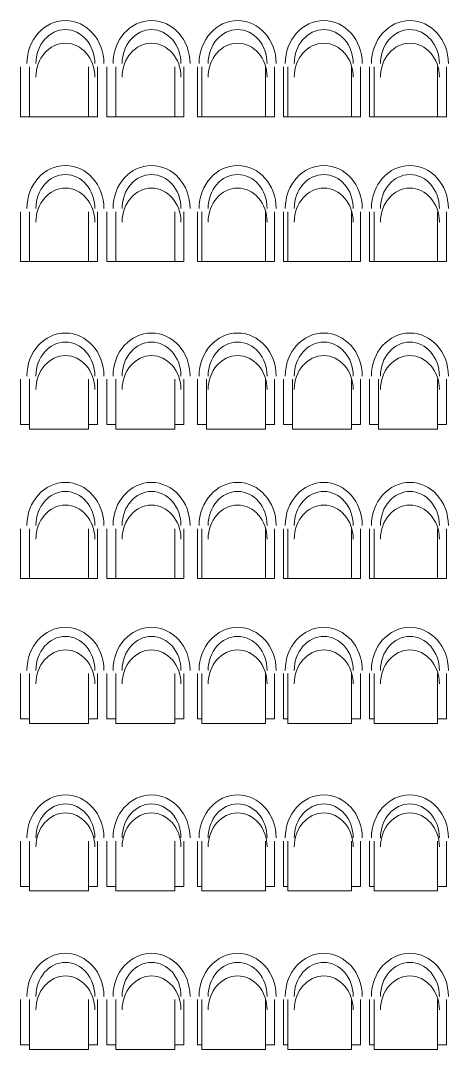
# Model space of a CAD drawing. Header units: inches. Extents: x 1969 to 240164, y 1364 to 46451.
# Drawn here: x 32811 to 33133, y 20081 to 20855 of the extents above; entities that cross this region are included whole.
import ezdxf

# ---------------------------------------------------------------- set-up
doc = ezdxf.new("R2010")
doc.units = ezdxf.units.IN
doc.header["$MEASUREMENT"] = 0
doc.layers.add('PDF_0', color=7, linetype='Continuous')

msp = doc.modelspace()

# ---------------------------------------------------------------- linework, layer by layer
at = {"layer": 'PDF_0', "lineweight": 0}
for points in [[(32811.13, 20820.46), (32811.13, 20782.97), (32817.95, 20782.97)], [(32862.26, 20820.46), (32862.26, 20782.97), (32817.95, 20782.97), (32817.95, 20820.46)], [(32869.08, 20820.46), (32869.08, 20782.97), (32862.26, 20782.97)], [(32875.9, 20820.46), (32875.9, 20782.97), (32882.71, 20782.97)], [(32927.03, 20820.46), (32927.03, 20782.97), (32882.71, 20782.97), (32882.71, 20820.46)], [(32933.84, 20820.46), (32933.84, 20782.97), (32927.03, 20782.97)], [(32944.07, 20820.46), (32944.07, 20782.97), (32947.48, 20782.97)], [(32995.2, 20820.46), (32995.2, 20782.97), (32947.48, 20782.97), (32947.48, 20820.46)], [(33002.02, 20820.46), (33002.02, 20782.97), (32995.2, 20782.97)], [(33008.84, 20820.46), (33008.84, 20782.97), (33012.24, 20782.97)], [(33059.97, 20820.46), (33059.97, 20782.97), (33012.24, 20782.97), (33012.24, 20820.46)], [(33066.78, 20820.46), (33066.78, 20782.97), (33059.97, 20782.97)], [(33073.6, 20820.46), (33073.6, 20782.97), (33077.01, 20782.97)], [(33124.73, 20820.46), (33124.73, 20782.97), (33077.01, 20782.97), (33077.01, 20820.46)], [(33131.55, 20820.46), (33131.55, 20782.97), (33124.73, 20782.97)], [(32811.13, 20711.38), (32811.13, 20673.89), (32817.95, 20673.89)], [(32862.26, 20711.38), (32862.26, 20673.89), (32817.95, 20673.89), (32817.95, 20711.38)], [(32869.08, 20711.38), (32869.08, 20673.89), (32862.26, 20673.89)], [(32875.9, 20711.38), (32875.9, 20673.89), (32882.71, 20673.89)], [(32927.03, 20711.38), (32927.03, 20673.89), (32882.71, 20673.89), (32882.71, 20711.38)], [(32933.84, 20711.38), (32933.84, 20673.89), (32927.03, 20673.89)], [(32944.07, 20711.38), (32944.07, 20673.89), (32947.48, 20673.89)], [(32995.2, 20711.38), (32995.2, 20673.89), (32947.48, 20673.89), (32947.48, 20711.38)], [(33002.02, 20711.38), (33002.02, 20673.89), (32995.2, 20673.89)], [(33008.84, 20711.38), (33008.84, 20673.89), (33012.24, 20673.89)], [(33059.97, 20711.38), (33059.97, 20673.89), (33012.24, 20673.89), (33012.24, 20711.38)], [(33066.78, 20711.38), (33066.78, 20673.89), (33059.97, 20673.89)], [(33073.6, 20711.38), (33073.6, 20673.89), (33077.01, 20673.89)], [(33124.73, 20711.38), (33124.73, 20673.89), (33077.01, 20673.89), (33077.01, 20711.38)], [(33131.55, 20711.38), (33131.55, 20673.89), (33124.73, 20673.89)], [(32811.13, 20585.26), (32811.13, 20551.17), (32817.95, 20551.17)], [(32817.95, 20585.26), (32817.95, 20547.76), (32862.26, 20547.76), (32862.26, 20585.26)], [(32869.08, 20585.26), (32869.08, 20551.17), (32862.26, 20551.17)], [(32875.9, 20585.26), (32875.9, 20551.17), (32882.71, 20551.17)], [(32882.71, 20585.26), (32882.71, 20547.76), (32927.03, 20547.76), (32927.03, 20585.26)], [(32933.84, 20585.26), (32933.84, 20551.17), (32927.03, 20551.17)], [(32944.07, 20585.26), (32944.07, 20551.17), (32950.89, 20551.17)], [(32950.89, 20585.26), (32950.89, 20547.76), (32995.2, 20547.76), (32995.2, 20585.26)], [(33002.02, 20585.26), (33002.02, 20551.17), (32995.2, 20551.17)], [(33008.84, 20585.26), (33008.84, 20551.17), (33015.65, 20551.17)], [(33015.65, 20585.26), (33015.65, 20547.76), (33059.97, 20547.76), (33059.97, 20585.26)], [(33066.78, 20585.26), (33066.78, 20551.17), (33059.97, 20551.17)], [(33073.6, 20585.26), (33073.6, 20551.17), (33080.42, 20551.17)], [(33080.42, 20585.26), (33080.42, 20547.76), (33124.73, 20547.76), (33124.73, 20585.26)], [(33131.55, 20585.26), (33131.55, 20551.17), (33124.73, 20551.17)], [(32811.13, 20363.69), (32811.13, 20329.61), (32817.95, 20329.61)], [(32862.26, 20363.69), (32862.26, 20326.2), (32817.95, 20326.2), (32817.95, 20363.69)], [(32869.08, 20363.69), (32869.08, 20329.61), (32862.26, 20329.61)], [(32875.9, 20363.69), (32875.9, 20329.61), (32882.71, 20329.61)], [(32927.03, 20363.69), (32927.03, 20326.2), (32882.71, 20326.2), (32882.71, 20363.69)], [(32933.84, 20363.69), (32933.84, 20329.61), (32927.03, 20329.61)], [(32944.07, 20363.69), (32944.07, 20329.61), (32947.48, 20329.61)], [(32995.2, 20363.69), (32995.2, 20326.2), (32947.48, 20326.2), (32947.48, 20363.69)], [(33002.02, 20363.69), (33002.02, 20329.61), (32995.2, 20329.61)], [(33008.84, 20363.69), (33008.84, 20329.61), (33012.24, 20329.61)], [(33059.97, 20363.69), (33059.97, 20326.2), (33012.24, 20326.2), (33012.24, 20363.69)], [(33066.78, 20363.69), (33066.78, 20329.61), (33059.97, 20329.61)], [(33073.6, 20363.69), (33073.6, 20329.61), (33077.01, 20329.61)], [(33124.73, 20363.69), (33124.73, 20326.2), (33077.01, 20326.2), (33077.01, 20363.69)], [(33131.55, 20363.69), (33131.55, 20329.61), (33124.73, 20329.61)], [(32811.13, 20237.57), (32811.13, 20203.48), (32817.95, 20203.48)], [(32862.26, 20237.57), (32862.26, 20200.08), (32817.95, 20200.08), (32817.95, 20237.57)], [(32869.08, 20237.57), (32869.08, 20203.48), (32862.26, 20203.48)], [(32875.9, 20237.57), (32875.9, 20203.48), (32882.71, 20203.48)], [(32927.03, 20237.57), (32927.03, 20200.08), (32882.71, 20200.08), (32882.71, 20237.57)], [(32933.84, 20237.57), (32933.84, 20203.48), (32927.03, 20203.48)], [(32944.07, 20237.57), (32944.07, 20203.48), (32947.48, 20203.48)], [(32995.2, 20237.57), (32995.2, 20200.08), (32947.48, 20200.08), (32947.48, 20237.57)], [(33002.02, 20237.57), (33002.02, 20203.48), (32995.2, 20203.48)], [(33008.84, 20237.57), (33008.84, 20203.48), (33012.24, 20203.48)], [(33059.97, 20237.57), (33059.97, 20200.08), (33012.24, 20200.08), (33012.24, 20237.57)], [(33066.78, 20237.57), (33066.78, 20203.48), (33059.97, 20203.48)], [(33073.6, 20237.57), (33073.6, 20203.48), (33077.01, 20203.48)], [(33124.73, 20237.57), (33124.73, 20200.08), (33077.01, 20200.08), (33077.01, 20237.57)], [(33131.55, 20237.57), (33131.55, 20203.48), (33124.73, 20203.48)], [(32811.13, 20118.27), (32811.13, 20084.18), (32817.95, 20084.18)], [(32862.26, 20118.27), (32862.26, 20080.77), (32817.95, 20080.77), (32817.95, 20118.27)], [(32869.08, 20118.27), (32869.08, 20084.18), (32862.26, 20084.18)], [(32875.9, 20118.27), (32875.9, 20084.18), (32882.71, 20084.18)], [(32927.03, 20118.27), (32927.03, 20080.77), (32882.71, 20080.77), (32882.71, 20118.27)], [(32933.84, 20118.27), (32933.84, 20084.18), (32927.03, 20084.18)], [(32944.07, 20118.27), (32944.07, 20084.18), (32947.48, 20084.18)], [(32995.2, 20118.27), (32995.2, 20080.77), (32947.48, 20080.77), (32947.48, 20118.27)], [(33002.02, 20118.27), (33002.02, 20084.18), (32995.2, 20084.18)], [(33008.84, 20118.27), (33008.84, 20084.18), (33012.24, 20084.18)], [(33059.97, 20118.27), (33059.97, 20080.77), (33012.24, 20080.77), (33012.24, 20118.27)], [(33066.78, 20118.27), (33066.78, 20084.18), (33059.97, 20084.18)], [(33073.6, 20118.27), (33073.6, 20084.18), (33077.01, 20084.18)], [(33124.73, 20118.27), (33124.73, 20080.77), (33077.01, 20080.77), (33077.01, 20118.27)], [(33131.55, 20118.27), (33131.55, 20084.18), (33124.73, 20084.18)]]:
    msp.add_lwpolyline(points, dxfattribs=at)
for points in [[(32811.13, 20435.28), (32817.95, 20435.28), (32862.26, 20435.28), (32869.08, 20435.28), (32869.08, 20472.77), (32869.08, 20435.28), (32862.26, 20435.28), (32817.95, 20435.28), (32817.95, 20472.77), (32817.95, 20435.28), (32811.13, 20435.28), (32811.13, 20472.77)], [(32862.26, 20435.28), (32862.26, 20472.77)], [(32875.9, 20435.28), (32882.71, 20435.28), (32927.03, 20435.28), (32933.84, 20435.28), (32933.84, 20472.77), (32933.84, 20435.28), (32927.03, 20435.28), (32882.71, 20435.28), (32882.71, 20472.77), (32882.71, 20435.28), (32875.9, 20435.28), (32875.9, 20472.77)], [(32927.03, 20435.28), (32927.03, 20472.77)], [(32944.07, 20435.28), (32947.48, 20435.28), (32995.2, 20435.28), (33002.02, 20435.28), (33002.02, 20472.77), (33002.02, 20435.28), (32995.2, 20435.28), (32947.48, 20435.28), (32947.48, 20472.77), (32947.48, 20435.28), (32944.07, 20435.28), (32944.07, 20472.77)], [(32995.2, 20435.28), (32995.2, 20472.77)], [(33008.84, 20435.28), (33012.24, 20435.28), (33059.97, 20435.28), (33066.78, 20435.28), (33066.78, 20472.77), (33066.78, 20435.28), (33059.97, 20435.28), (33012.24, 20435.28), (33012.24, 20472.77), (33012.24, 20435.28), (33008.84, 20435.28), (33008.84, 20472.77)], [(33059.97, 20435.28), (33059.97, 20472.77)], [(33073.6, 20435.28), (33077.01, 20435.28), (33124.73, 20435.28), (33131.55, 20435.28), (33131.55, 20472.77), (33131.55, 20435.28), (33124.73, 20435.28), (33077.01, 20435.28), (33077.01, 20472.77), (33077.01, 20435.28), (33073.6, 20435.28), (33073.6, 20472.77)], [(33124.73, 20435.28), (33124.73, 20472.77)]]:
    msp.add_lwpolyline(points, close=True, dxfattribs=at)
for points in [[(32844.83, 20855.34), (32828.83, 20855.34), (32815.86, 20840.84), (32815.86, 20822.96)], [(32873.81, 20822.96), (32873.81, 20840.84), (32860.84, 20855.34), (32844.83, 20855.34)], [(32909.6, 20855.34), (32893.6, 20855.34), (32880.63, 20840.84), (32880.63, 20822.96)], [(32938.58, 20822.96), (32938.58, 20840.84), (32925.6, 20855.34), (32909.6, 20855.34)], [(32974.37, 20855.34), (32958.37, 20855.34), (32945.4, 20840.84), (32945.4, 20822.96)], [(33003.35, 20822.96), (33003.35, 20840.84), (32990.37, 20855.34), (32974.37, 20855.34)], [(33039.14, 20855.34), (33023.14, 20855.34), (33010.17, 20840.84), (33010.17, 20822.96)], [(33068.11, 20822.96), (33068.11, 20840.84), (33055.14, 20855.34), (33039.14, 20855.34)], [(33103.91, 20855.34), (33087.9, 20855.34), (33074.93, 20840.84), (33074.93, 20822.96)], [(33132.88, 20822.96), (33132.88, 20840.84), (33119.91, 20855.34), (33103.91, 20855.34)], [(32844.83, 20848.52), (32832.6, 20848.52), (32822.68, 20837.08), (32822.68, 20822.96)], [(32866.99, 20822.96), (32866.99, 20837.08), (32857.07, 20848.52), (32844.83, 20848.52)], [(32909.6, 20848.52), (32897.37, 20848.52), (32887.45, 20837.08), (32887.45, 20822.96)], [(32931.76, 20822.96), (32931.76, 20837.08), (32921.84, 20848.52), (32909.6, 20848.52)], [(32974.37, 20848.52), (32962.13, 20848.52), (32952.21, 20837.08), (32952.21, 20822.96)], [(32996.53, 20822.96), (32996.53, 20837.08), (32986.61, 20848.52), (32974.37, 20848.52)], [(33039.14, 20848.52), (33026.9, 20848.52), (33016.98, 20837.08), (33016.98, 20822.96)], [(33061.3, 20822.96), (33061.3, 20837.08), (33051.38, 20848.52), (33039.14, 20848.52)], [(33103.91, 20848.52), (33091.67, 20848.52), (33081.75, 20837.08), (33081.75, 20822.96)], [(33126.06, 20822.96), (33126.06, 20837.08), (33116.14, 20848.52), (33103.91, 20848.52)], [(32844.83, 20838.3), (32832.6, 20838.3), (32822.68, 20826.85), (32822.68, 20812.73)], [(32866.99, 20812.73), (32866.99, 20826.85), (32857.07, 20838.3), (32844.83, 20838.3)], [(32909.6, 20838.3), (32897.37, 20838.3), (32887.45, 20826.85), (32887.45, 20812.73)], [(32931.76, 20812.73), (32931.76, 20826.85), (32921.84, 20838.3), (32909.6, 20838.3)], [(32974.37, 20838.3), (32962.13, 20838.3), (32952.21, 20826.85), (32952.21, 20812.73)], [(32996.53, 20812.73), (32996.53, 20826.85), (32986.61, 20838.3), (32974.37, 20838.3)], [(33039.14, 20838.3), (33026.9, 20838.3), (33016.98, 20826.85), (33016.98, 20812.73)], [(33061.3, 20812.73), (33061.3, 20826.85), (33051.38, 20838.3), (33039.14, 20838.3)], [(33103.91, 20838.3), (33091.67, 20838.3), (33081.75, 20826.85), (33081.75, 20812.73)], [(33126.06, 20812.73), (33126.06, 20826.85), (33116.14, 20838.3), (33103.91, 20838.3)], [(32844.83, 20746.26), (32828.83, 20746.26), (32815.86, 20731.76), (32815.86, 20713.87)], [(32873.81, 20713.87), (32873.81, 20731.76), (32860.84, 20746.26), (32844.83, 20746.26)], [(32909.6, 20746.26), (32893.6, 20746.26), (32880.63, 20731.76), (32880.63, 20713.87)], [(32938.58, 20713.87), (32938.58, 20731.76), (32925.6, 20746.26), (32909.6, 20746.26)], [(32974.37, 20746.26), (32958.37, 20746.26), (32945.4, 20731.76), (32945.4, 20713.87)], [(33003.35, 20713.87), (33003.35, 20731.76), (32990.37, 20746.26), (32974.37, 20746.26)], [(33039.14, 20746.26), (33023.14, 20746.26), (33010.17, 20731.76), (33010.17, 20713.87)], [(33068.11, 20713.87), (33068.11, 20731.76), (33055.14, 20746.26), (33039.14, 20746.26)], [(33103.91, 20746.26), (33087.9, 20746.26), (33074.93, 20731.76), (33074.93, 20713.87)], [(33132.88, 20713.87), (33132.88, 20731.76), (33119.91, 20746.26), (33103.91, 20746.26)], [(32844.83, 20739.44), (32832.6, 20739.44), (32822.68, 20727.99), (32822.68, 20713.87)], [(32866.99, 20713.87), (32866.99, 20727.99), (32857.07, 20739.44), (32844.83, 20739.44)], [(32909.6, 20739.44), (32897.37, 20739.44), (32887.45, 20727.99), (32887.45, 20713.87)], [(32931.76, 20713.87), (32931.76, 20727.99), (32921.84, 20739.44), (32909.6, 20739.44)], [(32974.37, 20739.44), (32962.13, 20739.44), (32952.21, 20727.99), (32952.21, 20713.87)], [(32996.53, 20713.87), (32996.53, 20727.99), (32986.61, 20739.44), (32974.37, 20739.44)], [(33039.14, 20739.44), (33026.9, 20739.44), (33016.98, 20727.99), (33016.98, 20713.87)], [(33061.3, 20713.87), (33061.3, 20727.99), (33051.38, 20739.44), (33039.14, 20739.44)], [(33103.91, 20739.44), (33091.67, 20739.44), (33081.75, 20727.99), (33081.75, 20713.87)], [(33126.06, 20713.87), (33126.06, 20727.99), (33116.14, 20739.44), (33103.91, 20739.44)], [(32844.83, 20729.21), (32832.6, 20729.21), (32822.68, 20717.77), (32822.68, 20703.65)], [(32866.99, 20703.65), (32866.99, 20717.77), (32857.07, 20729.21), (32844.83, 20729.21)], [(32909.6, 20729.21), (32897.37, 20729.21), (32887.45, 20717.77), (32887.45, 20703.65)], [(32931.76, 20703.65), (32931.76, 20717.77), (32921.84, 20729.21), (32909.6, 20729.21)], [(32974.37, 20729.21), (32962.13, 20729.21), (32952.21, 20717.77), (32952.21, 20703.65)], [(32996.53, 20703.65), (32996.53, 20717.77), (32986.61, 20729.21), (32974.37, 20729.21)], [(33039.14, 20729.21), (33026.9, 20729.21), (33016.98, 20717.77), (33016.98, 20703.65)], [(33061.3, 20703.65), (33061.3, 20717.77), (33051.38, 20729.21), (33039.14, 20729.21)], [(33103.91, 20729.21), (33091.67, 20729.21), (33081.75, 20717.77), (33081.75, 20703.65)], [(33126.06, 20703.65), (33126.06, 20717.77), (33116.14, 20729.21), (33103.91, 20729.21)], [(32844.83, 20620.13), (32828.83, 20620.13), (32815.86, 20605.63), (32815.86, 20587.75)], [(32873.81, 20587.75), (32873.81, 20605.63), (32860.84, 20620.13), (32844.83, 20620.13)], [(32909.6, 20620.13), (32893.6, 20620.13), (32880.63, 20605.63), (32880.63, 20587.75)], [(32938.58, 20587.75), (32938.58, 20605.63), (32925.6, 20620.13), (32909.6, 20620.13)], [(32974.37, 20620.13), (32958.37, 20620.13), (32945.4, 20605.63), (32945.4, 20587.75)], [(33003.35, 20587.75), (33003.35, 20605.63), (32990.37, 20620.13), (32974.37, 20620.13)], [(33039.14, 20620.13), (33023.14, 20620.13), (33010.17, 20605.63), (33010.17, 20587.75)], [(33068.11, 20587.75), (33068.11, 20605.63), (33055.14, 20620.13), (33039.14, 20620.13)], [(33103.91, 20620.13), (33087.9, 20620.13), (33074.93, 20605.63), (33074.93, 20587.75)], [(33132.88, 20587.75), (33132.88, 20605.63), (33119.91, 20620.13), (33103.91, 20620.13)], [(32844.83, 20613.31), (32832.6, 20613.31), (32822.68, 20601.87), (32822.68, 20587.75)], [(32866.99, 20587.75), (32866.99, 20601.87), (32857.07, 20613.31), (32844.83, 20613.31)], [(32909.6, 20613.31), (32897.37, 20613.31), (32887.45, 20601.87), (32887.45, 20587.75)], [(32931.76, 20587.75), (32931.76, 20601.87), (32921.84, 20613.31), (32909.6, 20613.31)], [(32974.37, 20613.31), (32962.13, 20613.31), (32952.21, 20601.87), (32952.21, 20587.75)], [(32996.53, 20587.75), (32996.53, 20601.87), (32986.61, 20613.31), (32974.37, 20613.31)], [(33039.14, 20613.31), (33026.9, 20613.31), (33016.98, 20601.87), (33016.98, 20587.75)], [(33061.3, 20587.75), (33061.3, 20601.87), (33051.38, 20613.31), (33039.14, 20613.31)], [(33103.91, 20613.31), (33091.67, 20613.31), (33081.75, 20601.87), (33081.75, 20587.75)], [(33126.06, 20587.75), (33126.06, 20601.87), (33116.14, 20613.31), (33103.91, 20613.31)], [(32844.83, 20603.09), (32832.6, 20603.09), (32822.68, 20591.64), (32822.68, 20577.52)], [(32866.99, 20577.52), (32866.99, 20591.64), (32857.07, 20603.09), (32844.83, 20603.09)], [(32909.6, 20603.09), (32897.37, 20603.09), (32887.45, 20591.64), (32887.45, 20577.52)], [(32931.76, 20577.52), (32931.76, 20591.64), (32921.84, 20603.09), (32909.6, 20603.09)], [(32974.37, 20603.09), (32962.13, 20603.09), (32952.21, 20591.64), (32952.21, 20577.52)], [(32996.53, 20577.52), (32996.53, 20591.64), (32986.61, 20603.09), (32974.37, 20603.09)], [(33039.14, 20603.09), (33026.9, 20603.09), (33016.98, 20591.64), (33016.98, 20577.52)], [(33061.3, 20577.52), (33061.3, 20591.64), (33051.38, 20603.09), (33039.14, 20603.09)], [(33103.91, 20603.09), (33091.67, 20603.09), (33081.75, 20591.64), (33081.75, 20577.52)], [(33126.06, 20577.52), (33126.06, 20591.64), (33116.14, 20603.09), (33103.91, 20603.09)], [(32844.83, 20507.64), (32828.83, 20507.64), (32815.86, 20493.14), (32815.86, 20475.26)], [(32844.83, 20507.64), (32828.83, 20507.64), (32815.86, 20493.14), (32815.86, 20475.26)], [(32873.81, 20475.26), (32873.81, 20493.14), (32860.84, 20507.64), (32844.83, 20507.64)], [(32873.81, 20475.26), (32873.81, 20493.14), (32860.84, 20507.64), (32844.83, 20507.64)], [(32909.6, 20507.64), (32893.6, 20507.64), (32880.63, 20493.14), (32880.63, 20475.26)], [(32909.6, 20507.64), (32893.6, 20507.64), (32880.63, 20493.14), (32880.63, 20475.26)], [(32938.58, 20475.26), (32938.58, 20493.14), (32925.6, 20507.64), (32909.6, 20507.64)], [(32938.58, 20475.26), (32938.58, 20493.14), (32925.6, 20507.64), (32909.6, 20507.64)], [(32974.37, 20507.64), (32958.37, 20507.64), (32945.4, 20493.14), (32945.4, 20475.26)], [(32974.37, 20507.64), (32958.37, 20507.64), (32945.4, 20493.14), (32945.4, 20475.26)], [(33003.35, 20475.26), (33003.35, 20493.14), (32990.37, 20507.64), (32974.37, 20507.64)], [(33003.35, 20475.26), (33003.35, 20493.14), (32990.37, 20507.64), (32974.37, 20507.64)], [(33039.14, 20507.64), (33023.14, 20507.64), (33010.17, 20493.14), (33010.17, 20475.26)], [(33039.14, 20507.64), (33023.14, 20507.64), (33010.17, 20493.14), (33010.17, 20475.26)], [(33068.11, 20475.26), (33068.11, 20493.14), (33055.14, 20507.64), (33039.14, 20507.64)], [(33068.11, 20475.26), (33068.11, 20493.14), (33055.14, 20507.64), (33039.14, 20507.64)], [(33103.91, 20507.64), (33087.9, 20507.64), (33074.93, 20493.14), (33074.93, 20475.26)], [(33103.91, 20507.64), (33087.9, 20507.64), (33074.93, 20493.14), (33074.93, 20475.26)], [(33132.88, 20475.26), (33132.88, 20493.14), (33119.91, 20507.64), (33103.91, 20507.64)], [(33132.88, 20475.26), (33132.88, 20493.14), (33119.91, 20507.64), (33103.91, 20507.64)], [(32844.83, 20500.82), (32832.6, 20500.82), (32822.68, 20489.38), (32822.68, 20475.26)], [(32844.83, 20500.82), (32832.6, 20500.82), (32822.68, 20489.38), (32822.68, 20475.26)], [(32866.99, 20475.26), (32866.99, 20489.38), (32857.07, 20500.82), (32844.83, 20500.82)], [(32866.99, 20475.26), (32866.99, 20489.38), (32857.07, 20500.82), (32844.83, 20500.82)], [(32909.6, 20500.82), (32897.37, 20500.82), (32887.45, 20489.38), (32887.45, 20475.26)], [(32909.6, 20500.82), (32897.37, 20500.82), (32887.45, 20489.38), (32887.45, 20475.26)], [(32931.76, 20475.26), (32931.76, 20489.38), (32921.84, 20500.82), (32909.6, 20500.82)], [(32931.76, 20475.26), (32931.76, 20489.38), (32921.84, 20500.82), (32909.6, 20500.82)], [(32974.37, 20500.82), (32962.13, 20500.82), (32952.21, 20489.38), (32952.21, 20475.26)], [(32974.37, 20500.82), (32962.13, 20500.82), (32952.21, 20489.38), (32952.21, 20475.26)], [(32996.53, 20475.26), (32996.53, 20489.38), (32986.61, 20500.82), (32974.37, 20500.82)], [(32996.53, 20475.26), (32996.53, 20489.38), (32986.61, 20500.82), (32974.37, 20500.82)], [(33039.14, 20500.82), (33026.9, 20500.82), (33016.98, 20489.38), (33016.98, 20475.26)], [(33039.14, 20500.82), (33026.9, 20500.82), (33016.98, 20489.38), (33016.98, 20475.26)], [(33061.3, 20475.26), (33061.3, 20489.38), (33051.38, 20500.82), (33039.14, 20500.82)], [(33061.3, 20475.26), (33061.3, 20489.38), (33051.38, 20500.82), (33039.14, 20500.82)], [(33103.91, 20500.82), (33091.67, 20500.82), (33081.75, 20489.38), (33081.75, 20475.26)], [(33103.91, 20500.82), (33091.67, 20500.82), (33081.75, 20489.38), (33081.75, 20475.26)], [(33126.06, 20475.26), (33126.06, 20489.38), (33116.14, 20500.82), (33103.91, 20500.82)], [(33126.06, 20475.26), (33126.06, 20489.38), (33116.14, 20500.82), (33103.91, 20500.82)], [(32844.83, 20490.59), (32832.6, 20490.59), (32822.68, 20479.15), (32822.68, 20465.03)], [(32844.83, 20490.59), (32832.6, 20490.59), (32822.68, 20479.15), (32822.68, 20465.03)], [(32866.99, 20465.03), (32866.99, 20479.15), (32857.07, 20490.59), (32844.83, 20490.59)], [(32866.99, 20465.03), (32866.99, 20479.15), (32857.07, 20490.59), (32844.83, 20490.59)], [(32909.6, 20490.59), (32897.37, 20490.59), (32887.45, 20479.15), (32887.45, 20465.03)], [(32909.6, 20490.59), (32897.37, 20490.59), (32887.45, 20479.15), (32887.45, 20465.03)], [(32931.76, 20465.03), (32931.76, 20479.15), (32921.84, 20490.59), (32909.6, 20490.59)], [(32931.76, 20465.03), (32931.76, 20479.15), (32921.84, 20490.59), (32909.6, 20490.59)], [(32974.37, 20490.59), (32962.13, 20490.59), (32952.21, 20479.15), (32952.21, 20465.03)], [(32974.37, 20490.59), (32962.13, 20490.59), (32952.21, 20479.15), (32952.21, 20465.03)], [(32996.53, 20465.03), (32996.53, 20479.15), (32986.61, 20490.59), (32974.37, 20490.59)], [(32996.53, 20465.03), (32996.53, 20479.15), (32986.61, 20490.59), (32974.37, 20490.59)], [(33039.14, 20490.59), (33026.9, 20490.59), (33016.98, 20479.15), (33016.98, 20465.03)], [(33039.14, 20490.59), (33026.9, 20490.59), (33016.98, 20479.15), (33016.98, 20465.03)], [(33061.3, 20465.03), (33061.3, 20479.15), (33051.38, 20490.59), (33039.14, 20490.59)], [(33061.3, 20465.03), (33061.3, 20479.15), (33051.38, 20490.59), (33039.14, 20490.59)], [(33103.91, 20490.59), (33091.67, 20490.59), (33081.75, 20479.15), (33081.75, 20465.03)], [(33103.91, 20490.59), (33091.67, 20490.59), (33081.75, 20479.15), (33081.75, 20465.03)], [(33126.06, 20465.03), (33126.06, 20479.15), (33116.14, 20490.59), (33103.91, 20490.59)], [(33126.06, 20465.03), (33126.06, 20479.15), (33116.14, 20490.59), (33103.91, 20490.59)], [(32844.83, 20398.55), (32828.83, 20398.55), (32815.86, 20384.06), (32815.86, 20366.17)], [(32873.81, 20366.17), (32873.81, 20384.06), (32860.84, 20398.55), (32844.83, 20398.55)], [(32909.6, 20398.55), (32893.6, 20398.55), (32880.63, 20384.06), (32880.63, 20366.17)], [(32938.58, 20366.17), (32938.58, 20384.06), (32925.6, 20398.55), (32909.6, 20398.55)], [(32974.37, 20398.55), (32958.37, 20398.55), (32945.4, 20384.06), (32945.4, 20366.17)], [(33003.35, 20366.17), (33003.35, 20384.06), (32990.37, 20398.55), (32974.37, 20398.55)], [(33039.14, 20398.55), (33023.14, 20398.55), (33010.17, 20384.06), (33010.17, 20366.17)], [(33068.11, 20366.17), (33068.11, 20384.06), (33055.14, 20398.55), (33039.14, 20398.55)], [(33103.91, 20398.55), (33087.9, 20398.55), (33074.93, 20384.06), (33074.93, 20366.17)], [(33132.88, 20366.17), (33132.88, 20384.06), (33119.91, 20398.55), (33103.91, 20398.55)], [(32844.83, 20391.74), (32832.6, 20391.74), (32822.68, 20380.29), (32822.68, 20366.17)], [(32866.99, 20366.17), (32866.99, 20380.29), (32857.07, 20391.74), (32844.83, 20391.74)], [(32909.6, 20391.74), (32897.37, 20391.74), (32887.45, 20380.29), (32887.45, 20366.17)], [(32931.76, 20366.17), (32931.76, 20380.29), (32921.84, 20391.74), (32909.6, 20391.74)], [(32974.37, 20391.74), (32962.13, 20391.74), (32952.21, 20380.29), (32952.21, 20366.17)], [(32996.53, 20366.17), (32996.53, 20380.29), (32986.61, 20391.74), (32974.37, 20391.74)], [(33039.14, 20391.74), (33026.9, 20391.74), (33016.98, 20380.29), (33016.98, 20366.17)], [(33061.3, 20366.17), (33061.3, 20380.29), (33051.38, 20391.74), (33039.14, 20391.74)], [(33103.91, 20391.74), (33091.67, 20391.74), (33081.75, 20380.29), (33081.75, 20366.17)], [(33126.06, 20366.17), (33126.06, 20380.29), (33116.14, 20391.74), (33103.91, 20391.74)], [(32844.83, 20381.51), (32832.6, 20381.51), (32822.68, 20370.07), (32822.68, 20355.95)], [(32866.99, 20355.95), (32866.99, 20370.07), (32857.07, 20381.51), (32844.83, 20381.51)], [(32909.6, 20381.51), (32897.37, 20381.51), (32887.45, 20370.07), (32887.45, 20355.95)], [(32931.76, 20355.95), (32931.76, 20370.07), (32921.84, 20381.51), (32909.6, 20381.51)], [(32974.37, 20381.51), (32962.13, 20381.51), (32952.21, 20370.07), (32952.21, 20355.95)], [(32996.53, 20355.95), (32996.53, 20370.07), (32986.61, 20381.51), (32974.37, 20381.51)], [(33039.14, 20381.51), (33026.9, 20381.51), (33016.98, 20370.07), (33016.98, 20355.95)], [(33061.3, 20355.95), (33061.3, 20370.07), (33051.38, 20381.51), (33039.14, 20381.51)], [(33103.91, 20381.51), (33091.67, 20381.51), (33081.75, 20370.07), (33081.75, 20355.95)], [(33126.06, 20355.95), (33126.06, 20370.07), (33116.14, 20381.51), (33103.91, 20381.51)], [(32844.83, 20272.43), (32828.83, 20272.43), (32815.86, 20257.93), (32815.86, 20240.04)], [(32873.81, 20240.04), (32873.81, 20257.93), (32860.84, 20272.43), (32844.83, 20272.43)], [(32909.6, 20272.43), (32893.6, 20272.43), (32880.63, 20257.93), (32880.63, 20240.04)], [(32938.58, 20240.04), (32938.58, 20257.93), (32925.6, 20272.43), (32909.6, 20272.43)], [(32974.37, 20272.43), (32958.37, 20272.43), (32945.4, 20257.93), (32945.4, 20240.04)], [(33003.35, 20240.04), (33003.35, 20257.93), (32990.37, 20272.43), (32974.37, 20272.43)], [(33039.14, 20272.43), (33023.14, 20272.43), (33010.17, 20257.93), (33010.17, 20240.04)], [(33068.11, 20240.04), (33068.11, 20257.93), (33055.14, 20272.43), (33039.14, 20272.43)], [(33103.91, 20272.43), (33087.9, 20272.43), (33074.93, 20257.93), (33074.93, 20240.04)], [(33132.88, 20240.04), (33132.88, 20257.93), (33119.91, 20272.43), (33103.91, 20272.43)], [(32844.83, 20265.61), (32832.6, 20265.61), (32822.68, 20254.16), (32822.68, 20240.04)], [(32866.99, 20240.04), (32866.99, 20254.16), (32857.07, 20265.61), (32844.83, 20265.61)], [(32909.6, 20265.61), (32897.37, 20265.61), (32887.45, 20254.16), (32887.45, 20240.04)], [(32931.76, 20240.04), (32931.76, 20254.16), (32921.84, 20265.61), (32909.6, 20265.61)], [(32974.37, 20265.61), (32962.13, 20265.61), (32952.21, 20254.16), (32952.21, 20240.04)], [(32996.53, 20240.04), (32996.53, 20254.16), (32986.61, 20265.61), (32974.37, 20265.61)], [(33039.14, 20265.61), (33026.9, 20265.61), (33016.98, 20254.16), (33016.98, 20240.04)], [(33061.3, 20240.04), (33061.3, 20254.16), (33051.38, 20265.61), (33039.14, 20265.61)], [(33103.91, 20265.61), (33091.67, 20265.61), (33081.75, 20254.16), (33081.75, 20240.04)], [(33126.06, 20240.04), (33126.06, 20254.16), (33116.14, 20265.61), (33103.91, 20265.61)], [(32844.83, 20258.79), (32832.6, 20258.79), (32822.68, 20247.35), (32822.68, 20233.23)], [(32866.99, 20233.23), (32866.99, 20247.35), (32857.07, 20258.79), (32844.83, 20258.79)], [(32909.6, 20258.79), (32897.37, 20258.79), (32887.45, 20247.35), (32887.45, 20233.23)], [(32931.76, 20233.23), (32931.76, 20247.35), (32921.84, 20258.79), (32909.6, 20258.79)], [(32974.37, 20258.79), (32962.13, 20258.79), (32952.21, 20247.35), (32952.21, 20233.23)], [(32996.53, 20233.23), (32996.53, 20247.35), (32986.61, 20258.79), (32974.37, 20258.79)], [(33039.14, 20258.79), (33026.9, 20258.79), (33016.98, 20247.35), (33016.98, 20233.23)], [(33061.3, 20233.23), (33061.3, 20247.35), (33051.38, 20258.79), (33039.14, 20258.79)], [(33103.91, 20258.79), (33091.67, 20258.79), (33081.75, 20247.35), (33081.75, 20233.23)], [(33126.06, 20233.23), (33126.06, 20247.35), (33116.14, 20258.79), (33103.91, 20258.79)], [(32844.83, 20153.12), (32828.83, 20153.12), (32815.86, 20138.62), (32815.86, 20120.73)], [(32873.81, 20120.73), (32873.81, 20138.62), (32860.84, 20153.12), (32844.83, 20153.12)], [(32909.6, 20153.12), (32893.6, 20153.12), (32880.63, 20138.62), (32880.63, 20120.73)], [(32938.58, 20120.73), (32938.58, 20138.62), (32925.6, 20153.12), (32909.6, 20153.12)], [(32974.37, 20153.12), (32958.37, 20153.12), (32945.4, 20138.62), (32945.4, 20120.73)], [(33003.35, 20120.73), (33003.35, 20138.62), (32990.37, 20153.12), (32974.37, 20153.12)], [(33039.14, 20153.12), (33023.14, 20153.12), (33010.17, 20138.62), (33010.17, 20120.73)], [(33068.11, 20120.73), (33068.11, 20138.62), (33055.14, 20153.12), (33039.14, 20153.12)], [(33103.91, 20153.12), (33087.9, 20153.12), (33074.93, 20138.62), (33074.93, 20120.73)], [(33132.88, 20120.73), (33132.88, 20138.62), (33119.91, 20153.12), (33103.91, 20153.12)], [(32844.83, 20146.3), (32832.6, 20146.3), (32822.68, 20134.85), (32822.68, 20120.73)], [(32866.99, 20120.73), (32866.99, 20134.85), (32857.07, 20146.3), (32844.83, 20146.3)], [(32909.6, 20146.3), (32897.37, 20146.3), (32887.45, 20134.85), (32887.45, 20120.73)], [(32931.76, 20120.73), (32931.76, 20134.85), (32921.84, 20146.3), (32909.6, 20146.3)], [(32974.37, 20146.3), (32962.13, 20146.3), (32952.21, 20134.85), (32952.21, 20120.73)], [(32996.53, 20120.73), (32996.53, 20134.85), (32986.61, 20146.3), (32974.37, 20146.3)], [(33039.14, 20146.3), (33026.9, 20146.3), (33016.98, 20134.85), (33016.98, 20120.73)], [(33061.3, 20120.73), (33061.3, 20134.85), (33051.38, 20146.3), (33039.14, 20146.3)], [(33103.91, 20146.3), (33091.67, 20146.3), (33081.75, 20134.85), (33081.75, 20120.73)], [(33126.06, 20120.73), (33126.06, 20134.85), (33116.14, 20146.3), (33103.91, 20146.3)], [(32844.83, 20136.07), (32832.6, 20136.07), (32822.68, 20124.63), (32822.68, 20110.51)], [(32866.99, 20110.51), (32866.99, 20124.63), (32857.07, 20136.07), (32844.83, 20136.07)], [(32909.6, 20136.07), (32897.37, 20136.07), (32887.45, 20124.63), (32887.45, 20110.51)], [(32931.76, 20110.51), (32931.76, 20124.63), (32921.84, 20136.07), (32909.6, 20136.07)], [(32974.37, 20136.07), (32962.13, 20136.07), (32952.21, 20124.63), (32952.21, 20110.51)], [(32996.53, 20110.51), (32996.53, 20124.63), (32986.61, 20136.07), (32974.37, 20136.07)], [(33039.14, 20136.07), (33026.9, 20136.07), (33016.98, 20124.63), (33016.98, 20110.51)], [(33061.3, 20110.51), (33061.3, 20124.63), (33051.38, 20136.07), (33039.14, 20136.07)], [(33103.91, 20136.07), (33091.67, 20136.07), (33081.75, 20124.63), (33081.75, 20110.51)], [(33126.06, 20110.51), (33126.06, 20124.63), (33116.14, 20136.07), (33103.91, 20136.07)]]:
    msp.add_open_spline(points, degree=3, dxfattribs=at)

doc.saveas('drawing.dxf')
